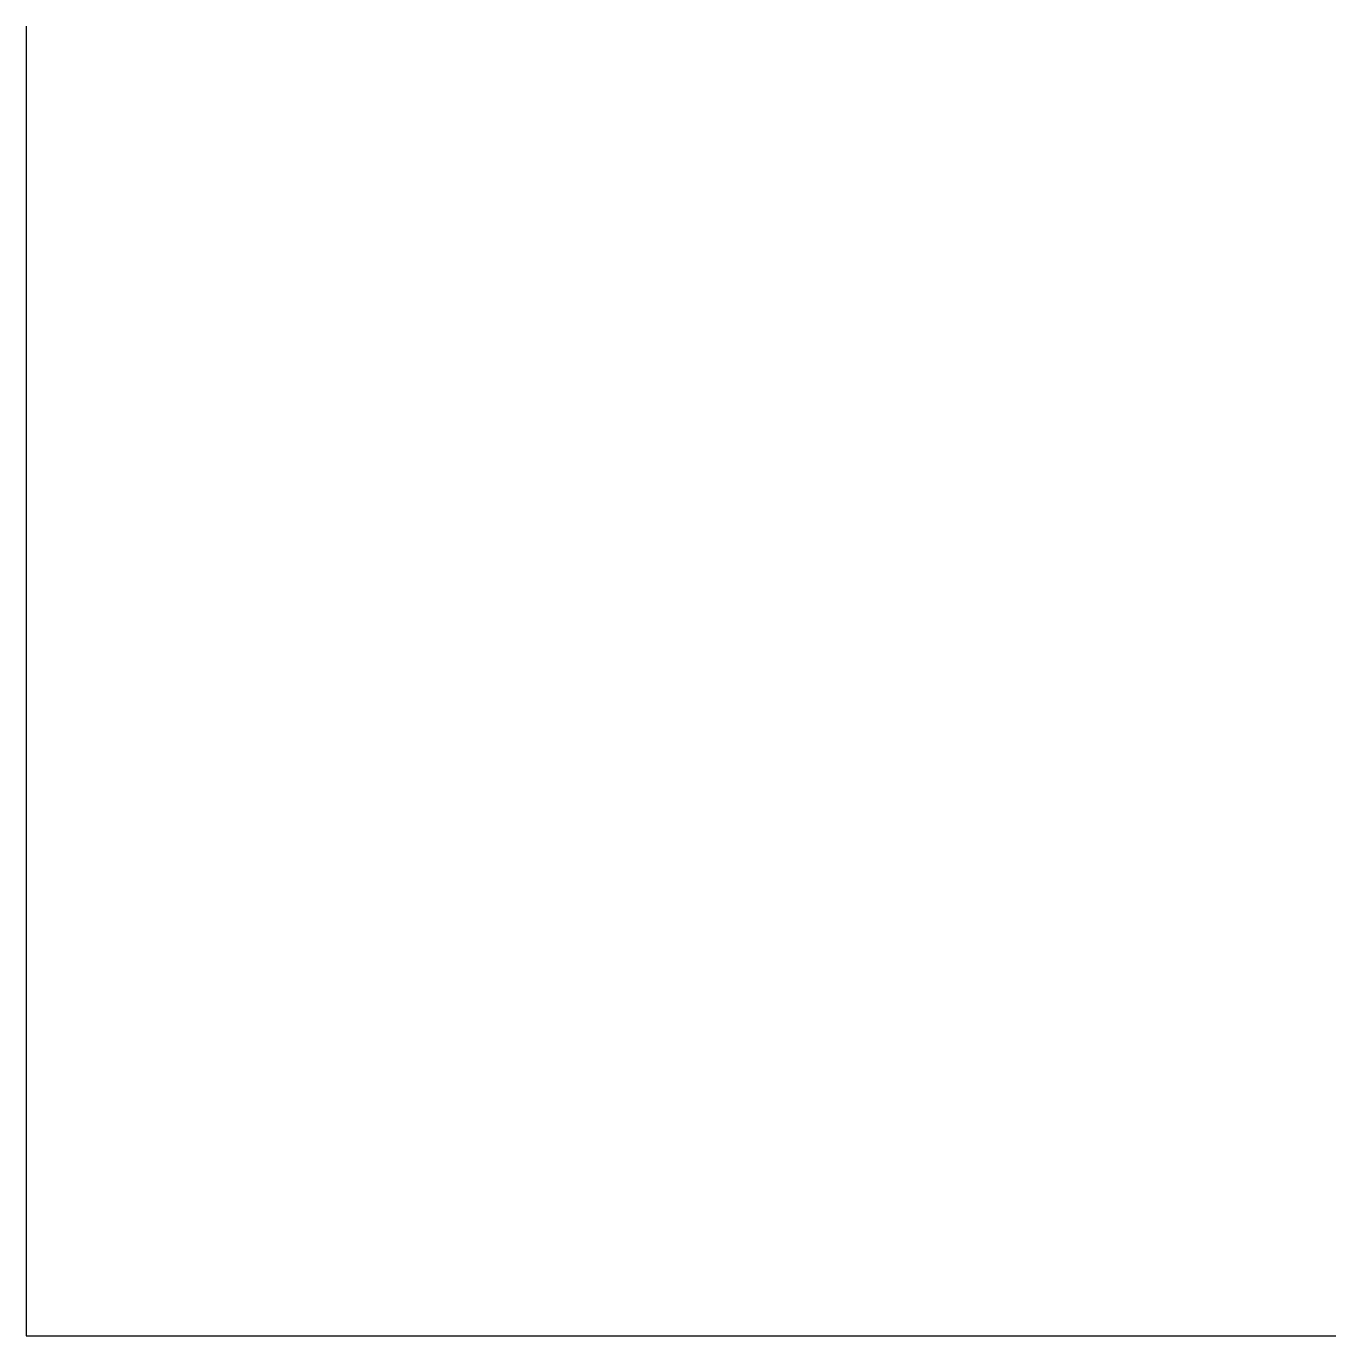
# Model space of a CAD drawing. Header units: millimetres. Extents: x 0 to 250, y 0 to 250.
import ezdxf

# ---------------------------------------------------------------- set-up
doc = ezdxf.new("R2010")
doc.units = ezdxf.units.MM
doc.layers.add('Profile', color=7, linetype='Continuous')

msp = doc.modelspace()

# ---------------------------------------------------------------- linework, layer by layer
at = {"layer": 'Profile'}
for p, q in [((0, 250), (0, 0)), ((0, 0), (250, 0))]:
    msp.add_line(p, q, dxfattribs=at)

doc.saveas('drawing.dxf')
